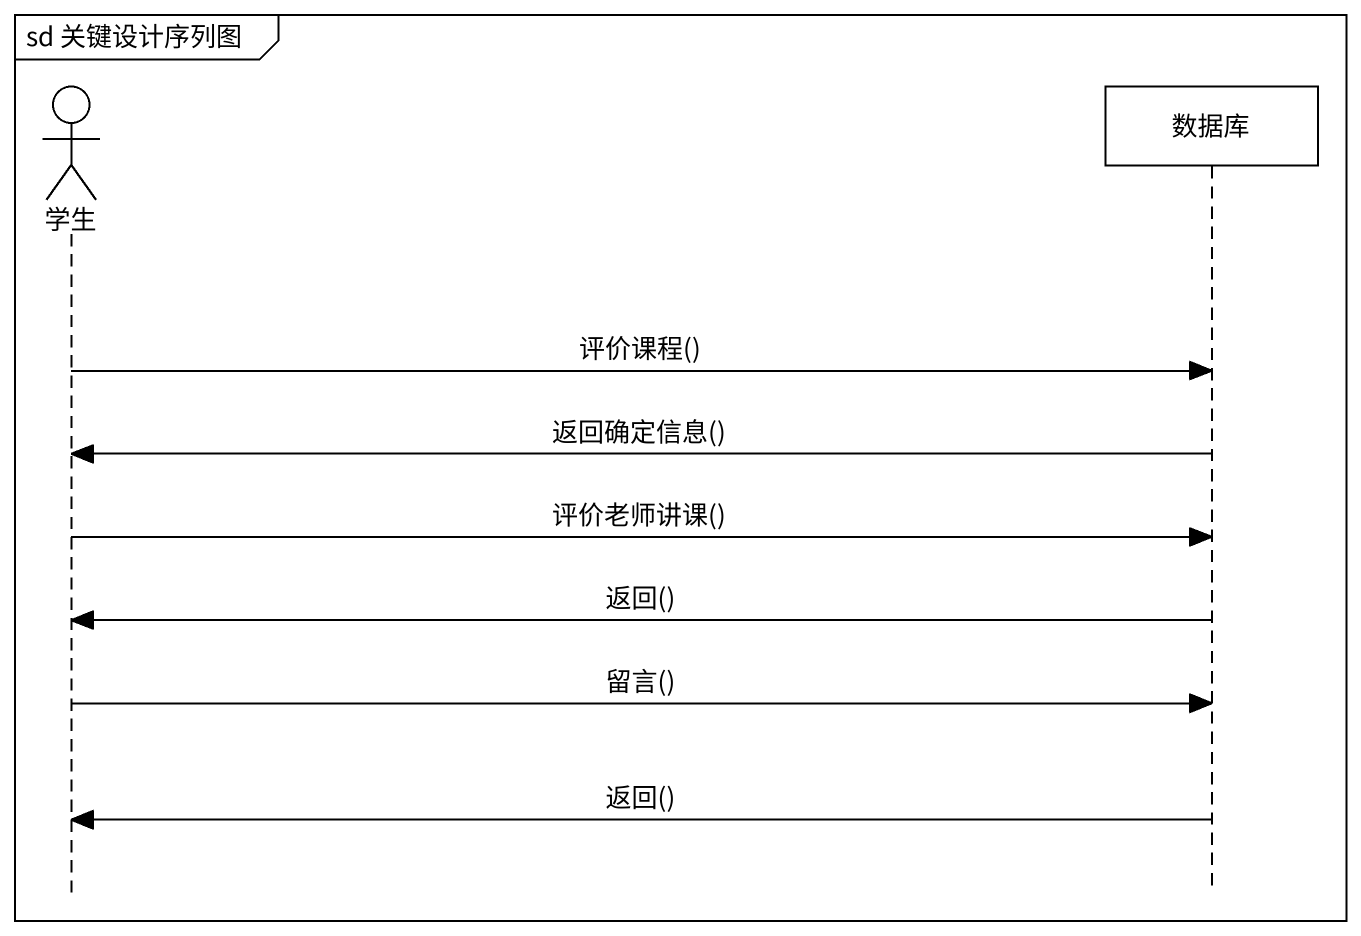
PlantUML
@startuml
mainframe sd 关键设计序列图
hide footbox
actor 学生
participant 数据库

学生 -> 数据库 : 评价课程()
数据库 -> 学生 : 返回确定信息()
学生 -> 数据库 : 评价老师讲课()
数据库 -> 学生 : 返回()
学生 -> 数据库 : 留言()
数据库 -> 学生 : 返回()
@enduml
